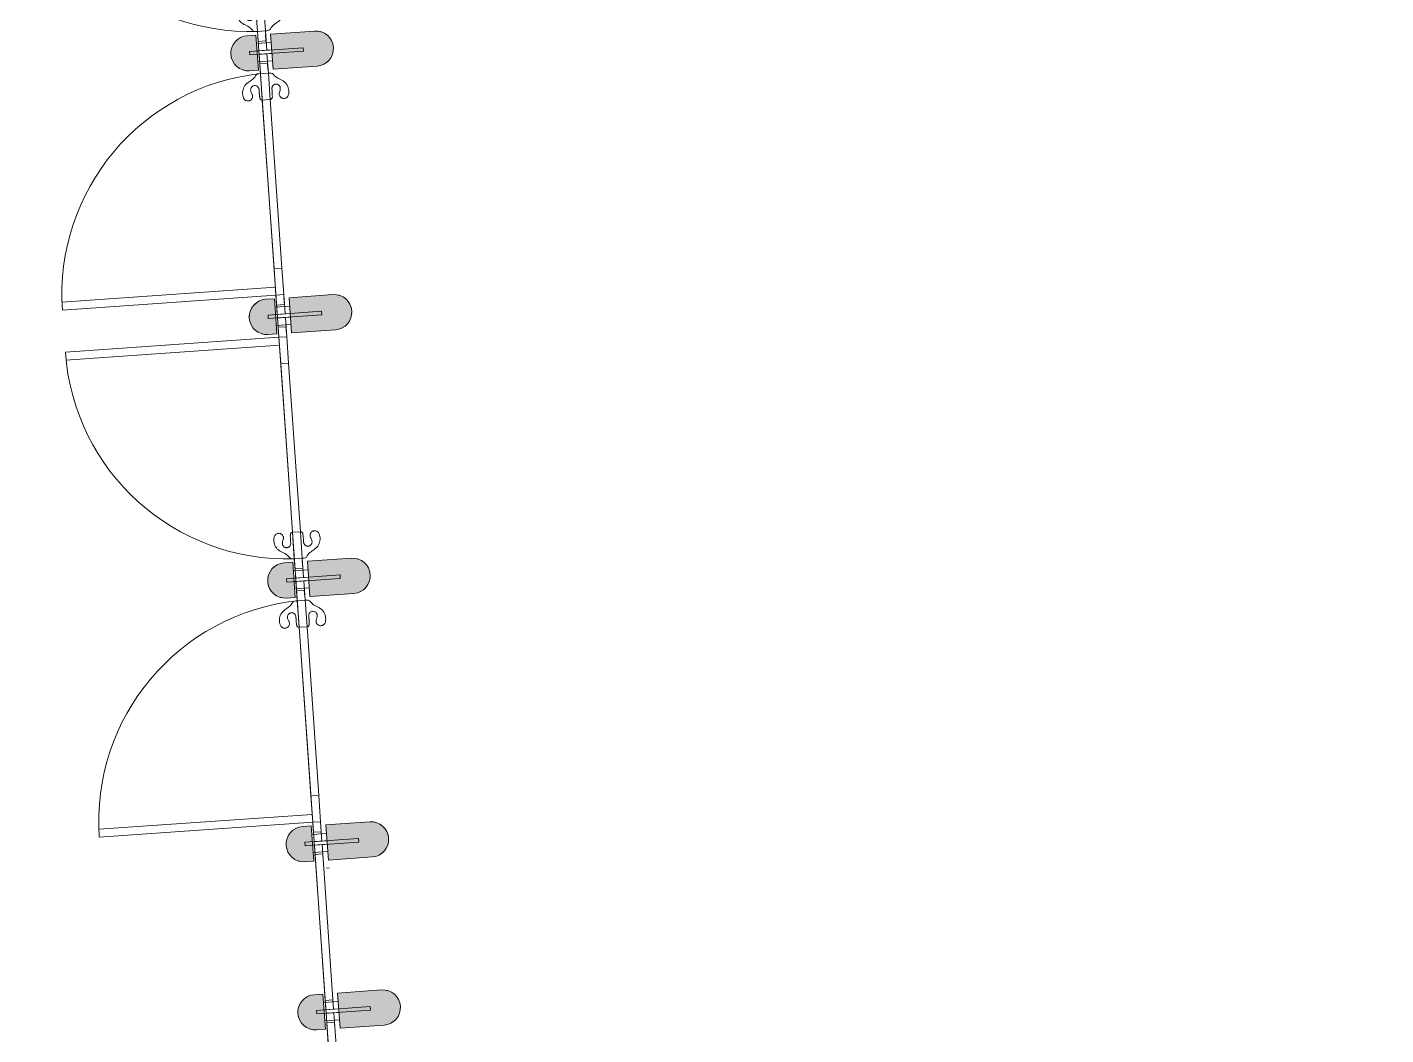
# Model space of a CAD drawing. Header units: millimetres. Extents: x 306 to 836129804, y -168137 to 818603917.
# Drawn here: x 833871125 to 833878841, y 817945627 to 817951346 of the extents above; entities that cross this region are included whole.
import ezdxf

# ---------------------------------------------------------------- set-up
doc = ezdxf.new("R2010")
doc.units = ezdxf.units.MM
doc.header["$LTSCALE"] = 3
for name, color, linetype, lineweight in [('A-214-M_CURT_WALL', 251, 'Continuous', 13), ('A-215-M_CURT_PANEL', 251, 'Continuous', 13), ('A-325-M_DOOR', 251, 'Continuous', 13), ('A-810-M_ROOMS', 251, 'Continuous', 13), ('Z-060-M_DETAIL', 253, 'Continuous', 5), ('Z-060-M_LINE_MEDIUM', 253, 'Continuous', 9)]:
    doc.layers.add(name, color=color, linetype=linetype, lineweight=lineweight)
doc.layers.add('UAJ-00XREF', color=7, linetype='Continuous')

# ---------------------------------------------------------------- blocks, each defined once
blk = doc.blocks.new('System Panel - ARC_Glazed-V2-0300')
at = {"layer": 'A-215-M_CURT_PANEL', "lineweight": 9}
for p, q in [((468.241849013508, 43.99999999999), (-468.241849013508, 43.99999999999)), ((-468.241849013508, 43.99999999999), (-468.241849013508, 0)), ((-468.241849013508, 0), (468.241849013508, 0)), ((468.241849013508, 0), (468.241849013508, 43.99999999999))]:
    blk.add_line(p, q, dxfattribs=at)
blk = doc.blocks.new('DCW_01a - L_GF _LOBBY SINGLE DOOR_CERAMIC MULLION-40864555-0300')
at = {"layer": 'A-325-M_DOOR'}
for p, q in [((585.0000000000013, 1215.415339455529), (585.0000000000013, 0)), ((630.0000000000014, 1215.415339455529), (630.0000000000014, 0)), ((-480.0000000000005, -44.95000000000009), (-480.0000000000005, 0)), ((-480.0000000000005, 0), (480.0000000000012, 0)), ((480.0000000000012, 0), (-480.0000000000019, 0)), ((-480.0000000000019, 0), (-480.0000000000019, -44.95000000000009)), ((480.0000000000012, 0), (480.0000000000012, -44.95000000000009)), ((480.0000000000012, -44.95000000000009), (480.0000000000012, 0)), ((630.0000000000014, 0), (585.0000000000013, 0)), ((-629.9692686157136, -8.662937034387142e-12), (-480.0977975837898, -8.662937034387142e-12)), ((-480.0977975837893, -44.94999999999682), (-629.9692686157136, -44.94999999999519)), ((480.0000000000012, -44.95000000000009), (-480.0000000000005, -44.95000000000009)), ((-480.0000000000019, -44.95000000000009), (480.0000000000012, -44.95000000000009))]:
    blk.add_line(p, q, dxfattribs=at)
at = {"layer": 'A-325-M_DOOR', "lineweight": 9}
for p, q in [((-630.0000000000007, 0), (-739.999999999999, 0)), ((-630.0000000000007, -44.95000000000353), (-630.0000000000007, 0)), ((629.9999999999906, 0), (480.0000000000012, 0)), ((629.9999999999906, -44.95000000000545), (629.9999999999906, 0)), ((740.0000000000008, 0), (630.0000000000008, 0)), ((630.0000000000008, 0), (630.0000000000008, -44.95000000000545)), ((-739.999999999999, -44.95000000000353), (-630.0000000000007, -44.95000000000353)), ((-630.0000000000008, -1.63614455317429e-11), (-630.0000000000008, -44.95000000000009)), ((480.0000000000012, -44.95000000000545), (629.9999999999906, -44.95000000000545)), ((630.0000000000008, -44.95000000000545), (740.0000000000008, -44.95000000000545))]:
    blk.add_line(p, q, dxfattribs=at)
at = {"layer": 'A-325-M_DOOR', "flags": 128}
for points in [[(-491.5424845803436, 101.5319285868061), (-498.6569385155814, 105.6469384895833), (-506.5827870779283, 107.7760546422944), (-514.7231455613845, 108.9382849697167), (-522.9445962968674, 109.1688877522921), (-531.1450528756149, 108.5553912437207), (-539.2362432414609, 107.0878076816343), (-547.1465912780277, 104.8387217251245), (-554.7573686964522, 101.7255746204942), (-561.8771414156288, 97.61536824092966), (-568.4700010259731, 92.70180048976084), (-574.3915146343653, 86.99646318302317), (-579.684579907811, 80.70146607221892), (-584.2824218462345, 73.88313692868621), (-588.5080370078728, 66.82367095316067), (-592.6493405167965, 59.71428711685471), (-596.9508711306535, 52.70221139079818), (-601.6882940378855, 45.97727237896092), (-606.9806875408461, 39.68197407852795), (-612.8806498899982, 33.95441498168547), (-619.3823309560398, 28.91887985621813), (-625.7955269265511, 23.80070774760935), (-629.1719913105089, 16.41552815156037), (-629.8973930352863, 8.226628973546369), (-629.9692686157136, -8.662937034387142e-12)], [(-518.3717656637532, 56.01697073975803), (-515.5456332166201, 54.7959282313363), (-512.4776517283922, 53.88317347199877), (-509.2173269710647, 53.3362242702536), (-505.830732579017, 53.2017480228227), (-502.397312555327, 53.50990006288119), (-499.00444838778, 54.26992447459697), (-495.7404372709451, 55.46800453023542), (-492.6869947313382, 57.06794812896744), (-489.9125801983325, 59.0146709622129), (-487.467657432428, 61.2398056505963), (-485.3825088448904, 63.66834191191852), (-483.6676127460727, 66.22511778025951), (-482.261113884512, 68.96368171246452), (-481.1461163303692, 71.96408391376193), (-480.3833063609775, 75.18075803850684), (-480.0236470161454, 78.55088422517096), (-480.1025161220806, 81.9972025370297), (-480.6349551460183, 85.4331408866566), (-481.6130568905377, 88.7696781086915), (-483.0061502313009, 91.92287033030433), (-484.7638311636872, 94.82074249765398), (-486.8212439265623, 97.40839088902291), (-489.10556090891, 99.65060605253124), (-491.5424845803436, 101.5319285868061)], [(-541.8148533215071, 14.22465377049037), (-544.6349916459088, 14.50264312641253), (-547.5157829562837, 15.14453772654615), (-550.3889010696948, 16.17642450464679), (-553.1766702477006, 17.60722513290688), (-555.7976138217177, 19.42517025095316), (-558.1734290430759, 21.59651819221012), (-560.2362885239778, 24.0671171538438), (-561.935129904087, 26.76678447659271), (-563.2397492840796, 29.61578597935721), (-564.1420350939975, 32.5321999885636), (-564.6543759812432, 35.43882786013773), (-564.8058902731877, 38.26857926561422), (-564.6217464780368, 41.09639510848432), (-564.0759133513086, 43.99692033626276), (-563.1400483672135, 46.90273317193651), (-561.8026541733428, 49.73649716355744), (-560.0727867596045, 52.4163896111949), (-557.9815677507141, 54.86303000114727), (-555.5808656727053, 57.00682931883745), (-552.9391280479095, 58.79442173811493), (-550.1350416271944, 60.1929710584692), (-547.2502134120625, 61.19164854577771), (-544.3622110474669, 61.8002712839887), (-541.5390552370753, 62.04571263009282)], [(-480.0977975837898, -8.662937034387142e-12), (-480.2971641918436, 2.890132062903028), (-481.0058615237813, 5.695470989414045), (-482.3743970351098, 8.239155092963157), (-484.4295992906005, 10.27123756261019), (-486.9548303094116, 11.67694343245485), (-489.7163136744322, 12.55689118085006), (-492.5661052090718, 13.07473218760837), (-495.449149376529, 13.37856007671146), (-498.340547397552, 13.59291987712768), (-501.2345143921563, 13.75976770820193), (-504.1305084814815, 13.89347998234548), (-507.0278247443548, 13.99691084426727), (-509.9258759587592, 14.07231072888428), (-512.8244303543473, 14.12480609193612), (-515.7233105972522, 14.15996384411491), (-518.6223393540757, 14.18335088539671), (-521.5213744846374, 14.19973158037358), (-524.4204047299331, 14.21088571905125), (-527.3194492498304, 14.21789942886837), (-530.2185217496932, 14.22182608869286), (-533.1176132630217, 14.2235829564822), (-536.0167089335896, 14.22405192855106), (-538.9157939051651, 14.22411490113938), (-541.8148533215071, 14.22465377049037)], [(-541.5390552370753, 62.04571263009282), (-533.8229410249413, 61.50912718653083), (-526.1005119864718, 59.49954700348886), (-518.3717656637532, 56.01697073975803)], [(-629.9692686157136, -44.94999999999519), (-629.8973930352863, -53.17662897355077), (-629.1719913105089, -61.36552815156477), (-625.7955269265511, -68.75070774761375), (-619.3823309560398, -73.86887985622253), (-612.8806498899982, -78.90441498169041), (-606.9806875408461, -84.63197407853235), (-601.688294037886, -90.92727237896585), (-596.9508711306535, -97.65221139080312), (-592.6493405167965, -104.6642871168596), (-588.5080370078728, -111.7736709531651), (-584.2824218462345, -118.8331369286906), (-579.6845799078114, -125.6514660722233), (-574.3915146343659, -131.9464631830281), (-568.4700010259737, -137.6518004897652), (-561.8771414156298, -142.565368240934), (-554.7573686964522, -146.6755746204986), (-547.1465912780283, -149.7887217251294), (-539.2362432414615, -152.0378076816392), (-531.1450528756154, -153.5053912437262), (-522.9445962968674, -154.1188877522965), (-514.7231455613851, -153.8882849697217), (-506.5827870779288, -152.7260546422993), (-498.6569385155819, -150.5969384895882), (-491.5424845803441, -146.4819285868116)], [(-541.5390552370753, -106.9957126300978), (-544.3622110474674, -106.7502712839931), (-547.2502134120631, -106.1416485457821), (-550.1350416271949, -105.1429710584741), (-552.9391280479095, -103.7444217381199), (-555.5808656727058, -101.9568293188419), (-557.9815677507147, -99.81303000115221), (-560.072786759605, -97.36638961119984), (-561.8026541733428, -94.68649716356238), (-563.1400483672135, -91.85273317194145), (-564.0759133513086, -88.94692033626715), (-564.6217464780368, -86.04639510848871), (-564.8058902731872, -83.21857926561917), (-564.6543759812432, -80.38882786014267), (-564.1420350939975, -77.48219998856855), (-563.239749284079, -74.56578597936215), (-561.935129904087, -71.71678447659711), (-560.2362885239778, -69.01711715384874), (-558.1734290430754, -66.54651819221452), (-555.7976138217177, -64.3751702509581), (-553.1766702477006, -62.55722513291182), (-550.3889010696943, -61.12642450465173), (-547.5157829562837, -60.09453772655109), (-544.6349916459088, -59.45264312641748), (-541.8148533215066, -59.17465377049585)], [(-541.8148533215066, -59.17465377049585), (-538.9157939051651, -59.17411490114378), (-536.0167089335902, -59.174051928556), (-533.1176132630211, -59.17358295648715), (-530.2185217496932, -59.17182608869781), (-527.3194492498304, -59.16789942887385), (-524.4204047299337, -59.16088571905566), (-521.5213744846368, -59.14973158037852), (-518.6223393540752, -59.13335088540111), (-515.7233105972522, -59.10996384411985), (-512.8244303543473, -59.07480609194106), (-509.9258759587592, -59.02231072888976), (-507.0278247443542, -58.94691084427221), (-504.1305084814809, -58.84347998235042), (-501.2345143921563, -58.70976770820742), (-498.340547397552, -58.54291987713317), (-495.4491493765285, -58.32856007671695), (-492.5661052090718, -58.02473218761385), (-489.7163136744322, -57.50689118085554), (-486.9548303094111, -56.62694343245979), (-484.4295992906005, -55.22123756261568), (-482.3743970351098, -53.18915509296864), (-481.0058615237813, -50.64547098941953), (-480.2971641918436, -47.84013206290851), (-480.0977975837893, -44.94999999999682)], [(-518.3717656637532, -100.9669707397635), (-526.1005119864712, -104.4495470034938), (-533.8229410249407, -106.4591271865363), (-541.5390552370753, -106.9957126300978)], [(-491.5424845803441, -146.4819285868116), (-489.10556090891, -144.6006060525362), (-486.8212439265629, -142.3583908890284), (-484.7638311636878, -139.7707424976589), (-483.0061502313014, -136.8728703303098), (-481.6130568905382, -133.719678108697), (-480.6349551460189, -130.3831408866621), (-480.1025161220811, -126.9472025370352), (-480.0236470161459, -123.5008842251759), (-480.383306360978, -120.1307580385118), (-481.1461163303698, -116.9140839137674), (-482.261113884512, -113.91368171247), (-483.6676127460727, -111.1751177802645), (-485.3825088448904, -108.6183419119235), (-487.4676574324286, -106.1898056506012), (-489.9125801983325, -103.9646709622184), (-492.6869947313382, -102.0179481289729), (-495.7404372709451, -100.4180045302409), (-499.00444838778, -99.21992447460245), (-502.397312555327, -98.45990006288667), (-505.8307325790175, -98.15174802282819), (-509.2173269710647, -98.28622427025908), (-512.4776517283927, -98.83317347200371), (-515.5456332166201, -99.74592823134178), (-518.3717656637532, -100.9669707397635)]]:
    blk.add_lwpolyline(points, dxfattribs=at)
at = {"layer": 'A-325-M_DOOR'}
blk.add_arc((629.5635660310608, -44.9499588607396), 1260.365373879521, 89.98015986040683, 177.9561567898713, dxfattribs=at)
blk = doc.blocks.new('DCW_01a - L_GF _LOBBY SINGLE DOOR_CERAMIC MULLION-40864556-0300')
at = {"layer": 'A-325-M_DOOR', "lineweight": 9}
for p, q in [((-739.999999999999, 44.95000000000353), (-630.0000000000007, 44.95000000000353)), ((-630.0000000000007, 0), (-739.999999999999, 0)), ((-630.0000000000008, 1.63614455317429e-11), (-630.0000000000008, 44.95000000000009)), ((-630.0000000000007, 44.95000000000353), (-630.0000000000007, 0)), ((480.0000000000012, 44.95000000000545), (629.9999999999906, 44.95000000000545)), ((629.9999999999906, 0), (480.0000000000012, 0)), ((629.9999999999906, 44.95000000000545), (629.9999999999906, 0)), ((630.0000000000008, 44.95000000000545), (740.0000000000008, 44.95000000000545)), ((630.0000000000008, 0), (630.0000000000008, 44.95000000000545)), ((740.0000000000008, 0), (630.0000000000008, 0))]:
    blk.add_line(p, q, dxfattribs=at)
at = {"layer": 'A-325-M_DOOR'}
for p, q in [((-629.9692686157136, 44.94999999999519), (-480.0977975837893, 44.94999999999682)), ((-480.0977975837898, 8.662937034387142e-12), (-629.9692686157136, 8.662937034387142e-12)), ((480.0000000000012, 44.95000000000009), (-480.0000000000005, 44.95000000000009)), ((-480.0000000000005, 44.95000000000009), (-480.0000000000005, 0)), ((480.0000000000012, 44.95000000000009), (-480.0000000000019, 44.95000000000009)), ((-480.0000000000019, 44.95000000000009), (-480.0000000000019, 0)), ((-480.0000000000005, 0), (480.0000000000012, 0)), ((-480.0000000000019, 0), (480.0000000000012, 0)), ((480.0000000000012, 0), (480.0000000000012, 44.95000000000009)), ((480.0000000000012, 0), (480.0000000000012, 44.95000000000009)), ((630.0000000000014, 0), (585.0000000000013, 0)), ((585.0000000000013, -1215.415339455529), (585.0000000000013, 0)), ((630.0000000000014, -1215.415339455529), (630.0000000000014, 0))]:
    blk.add_line(p, q, dxfattribs=at)
at = {"layer": 'A-325-M_DOOR', "flags": 128}
for points in [[(-491.5424845803441, 146.4819285868116), (-498.6569385155819, 150.5969384895882), (-506.5827870779288, 152.7260546422993), (-514.7231455613851, 153.8882849697217), (-522.9445962968674, 154.1188877522965), (-531.1450528756154, 153.5053912437262), (-539.2362432414615, 152.0378076816392), (-547.1465912780283, 149.7887217251294), (-554.7573686964522, 146.6755746204986), (-561.8771414156298, 142.565368240934), (-568.4700010259737, 137.6518004897652), (-574.3915146343659, 131.9464631830281), (-579.6845799078114, 125.6514660722233), (-584.2824218462345, 118.8331369286906), (-588.5080370078728, 111.7736709531651), (-592.6493405167965, 104.6642871168596), (-596.9508711306535, 97.65221139080312), (-601.688294037886, 90.92727237896585), (-606.9806875408461, 84.63197407853235), (-612.8806498899982, 78.90441498169041), (-619.3823309560398, 73.86887985622253), (-625.7955269265511, 68.75070774761375), (-629.1719913105089, 61.36552815156477), (-629.8973930352863, 53.17662897355077), (-629.9692686157136, 44.94999999999519)], [(-541.8148533215066, 59.17465377049585), (-544.6349916459088, 59.45264312641748), (-547.5157829562837, 60.09453772655109), (-550.3889010696943, 61.12642450465173), (-553.1766702477006, 62.55722513291182), (-555.7976138217177, 64.3751702509581), (-558.1734290430754, 66.54651819221452), (-560.2362885239778, 69.01711715384874), (-561.935129904087, 71.71678447659711), (-563.239749284079, 74.56578597936215), (-564.1420350939975, 77.48219998856855), (-564.6543759812432, 80.38882786014267), (-564.8058902731872, 83.21857926561917), (-564.6217464780368, 86.04639510848871), (-564.0759133513086, 88.94692033626715), (-563.1400483672135, 91.85273317194145), (-561.8026541733428, 94.68649716356238), (-560.072786759605, 97.36638961119984), (-557.9815677507147, 99.81303000115221), (-555.5808656727058, 101.9568293188419), (-552.9391280479095, 103.7444217381199), (-550.1350416271949, 105.1429710584741), (-547.2502134120631, 106.1416485457821), (-544.3622110474674, 106.7502712839931), (-541.5390552370753, 106.9957126300978)], [(-541.5390552370753, 106.9957126300978), (-533.8229410249407, 106.4591271865363), (-526.1005119864712, 104.4495470034938), (-518.3717656637532, 100.9669707397635)], [(-518.3717656637532, 100.9669707397635), (-515.5456332166201, 99.74592823134178), (-512.4776517283927, 98.83317347200371), (-509.2173269710647, 98.28622427025908), (-505.8307325790175, 98.15174802282819), (-502.397312555327, 98.45990006288667), (-499.00444838778, 99.21992447460245), (-495.7404372709451, 100.4180045302409), (-492.6869947313382, 102.0179481289729), (-489.9125801983325, 103.9646709622184), (-487.4676574324286, 106.1898056506012), (-485.3825088448904, 108.6183419119235), (-483.6676127460727, 111.1751177802645), (-482.261113884512, 113.91368171247), (-481.1461163303698, 116.9140839137674), (-480.383306360978, 120.1307580385118), (-480.0236470161459, 123.5008842251759), (-480.1025161220811, 126.9472025370352), (-480.6349551460189, 130.3831408866621), (-481.6130568905382, 133.719678108697), (-483.0061502313014, 136.8728703303098), (-484.7638311636878, 139.7707424976589), (-486.8212439265629, 142.3583908890284), (-489.10556090891, 144.6006060525362), (-491.5424845803441, 146.4819285868116)], [(-629.9692686157136, 8.662937034387142e-12), (-629.8973930352863, -8.226628973546369), (-629.1719913105089, -16.41552815156037), (-625.7955269265511, -23.80070774760935), (-619.3823309560398, -28.91887985621813), (-612.8806498899982, -33.95441498168547), (-606.9806875408461, -39.68197407852795), (-601.6882940378855, -45.97727237896092), (-596.9508711306535, -52.70221139079818), (-592.6493405167965, -59.71428711685471), (-588.5080370078728, -66.82367095316067), (-584.2824218462345, -73.88313692868621), (-579.684579907811, -80.70146607221892), (-574.3915146343653, -86.99646318302317), (-568.4700010259731, -92.70180048976084), (-561.8771414156288, -97.61536824092966), (-554.7573686964522, -101.7255746204942), (-547.1465912780277, -104.8387217251245), (-539.2362432414609, -107.0878076816343), (-531.1450528756149, -108.5553912437207), (-522.9445962968674, -109.1688877522921), (-514.7231455613845, -108.9382849697167), (-506.5827870779283, -107.7760546422944), (-498.6569385155814, -105.6469384895833), (-491.5424845803436, -101.5319285868061)], [(-480.0977975837893, 44.94999999999682), (-480.2971641918436, 47.84013206290851), (-481.0058615237813, 50.64547098941953), (-482.3743970351098, 53.18915509296864), (-484.4295992906005, 55.22123756261568), (-486.9548303094111, 56.62694343245979), (-489.7163136744322, 57.50689118085554), (-492.5661052090718, 58.02473218761385), (-495.4491493765285, 58.32856007671695), (-498.340547397552, 58.54291987713317), (-501.2345143921563, 58.70976770820742), (-504.1305084814809, 58.84347998235042), (-507.0278247443542, 58.94691084427221), (-509.9258759587592, 59.02231072888976), (-512.8244303543473, 59.07480609194106), (-515.7233105972522, 59.10996384411985), (-518.6223393540752, 59.13335088540111), (-521.5213744846368, 59.14973158037852), (-524.4204047299337, 59.16088571905566), (-527.3194492498304, 59.16789942887385), (-530.2185217496932, 59.17182608869781), (-533.1176132630211, 59.17358295648715), (-536.0167089335902, 59.174051928556), (-538.9157939051651, 59.17411490114378), (-541.8148533215066, 59.17465377049585)], [(-541.8148533215071, -14.22465377049037), (-538.9157939051651, -14.22411490113938), (-536.0167089335896, -14.22405192855106), (-533.1176132630217, -14.2235829564822), (-530.2185217496932, -14.22182608869286), (-527.3194492498304, -14.21789942886837), (-524.4204047299331, -14.21088571905125), (-521.5213744846374, -14.19973158037358), (-518.6223393540757, -14.18335088539671), (-515.7233105972522, -14.15996384411491), (-512.8244303543473, -14.12480609193612), (-509.9258759587592, -14.07231072888428), (-507.0278247443548, -13.99691084426727), (-504.1305084814815, -13.89347998234548), (-501.2345143921563, -13.75976770820193), (-498.340547397552, -13.59291987712768), (-495.449149376529, -13.37856007671146), (-492.5661052090718, -13.07473218760837), (-489.7163136744322, -12.55689118085006), (-486.9548303094116, -11.67694343245485), (-484.4295992906005, -10.27123756261019), (-482.3743970351098, -8.239155092963157), (-481.0058615237813, -5.695470989414045), (-480.2971641918436, -2.890132062903028), (-480.0977975837898, 8.662937034387142e-12)], [(-541.5390552370753, -62.04571263009282), (-544.3622110474669, -61.8002712839887), (-547.2502134120625, -61.19164854577771), (-550.1350416271944, -60.1929710584692), (-552.9391280479095, -58.79442173811493), (-555.5808656727053, -57.00682931883745), (-557.9815677507141, -54.86303000114727), (-560.0727867596045, -52.4163896111949), (-561.8026541733428, -49.73649716355744), (-563.1400483672135, -46.90273317193651), (-564.0759133513086, -43.99692033626276), (-564.6217464780368, -41.09639510848432), (-564.8058902731877, -38.26857926561422), (-564.6543759812432, -35.43882786013773), (-564.1420350939975, -32.5321999885636), (-563.2397492840796, -29.61578597935721), (-561.935129904087, -26.76678447659271), (-560.2362885239778, -24.0671171538438), (-558.1734290430759, -21.59651819221012), (-555.7976138217177, -19.42517025095316), (-553.1766702477006, -17.60722513290688), (-550.3889010696948, -16.17642450464679), (-547.5157829562837, -15.14453772654615), (-544.6349916459088, -14.50264312641253), (-541.8148533215071, -14.22465377049037)], [(-518.3717656637532, -56.01697073975803), (-526.1005119864718, -59.49954700348886), (-533.8229410249413, -61.50912718653083), (-541.5390552370753, -62.04571263009282)], [(-491.5424845803436, -101.5319285868061), (-489.10556090891, -99.65060605253124), (-486.8212439265623, -97.40839088902291), (-484.7638311636872, -94.82074249765398), (-483.0061502313009, -91.92287033030433), (-481.6130568905377, -88.7696781086915), (-480.6349551460183, -85.4331408866566), (-480.1025161220806, -81.9972025370297), (-480.0236470161454, -78.55088422517096), (-480.3833063609775, -75.18075803850684), (-481.1461163303692, -71.96408391376193), (-482.261113884512, -68.96368171246452), (-483.6676127460727, -66.22511778025951), (-485.3825088448904, -63.66834191191852), (-487.467657432428, -61.2398056505963), (-489.9125801983325, -59.0146709622129), (-492.6869947313382, -57.06794812896744), (-495.7404372709451, -55.46800453023542), (-499.00444838778, -54.26992447459697), (-502.397312555327, -53.50990006288119), (-505.830732579017, -53.2017480228227), (-509.2173269710647, -53.3362242702536), (-512.4776517283922, -53.88317347199877), (-515.5456332166201, -54.7959282313363), (-518.3717656637532, -56.01697073975803)]]:
    blk.add_lwpolyline(points, dxfattribs=at)
at = {"layer": 'A-325-M_DOOR'}
blk.add_arc((629.5635660310608, 44.9499588607396), 1260.365373879521, 182.0438432101284, 270.0198401395928, dxfattribs=at)
blk = doc.blocks.new('Circular Mullion - ARC_CW_CERAMIC MULLION-30650210-0300')
at = {"layer": 'Z-060-M_LINE_MEDIUM', "lineweight": 18}
h = blk.add_hatch(color=256, dxfattribs=at)
h.paths.add_polyline_path([(6.930349627509713e-11, 160.0001288222728), (27.62534705140006, 155.8705539054722), (50.00000000007526, 146.6026692006838), (76.053818580374, 123.7474907206025), (86.60254037847494, 110.0001288223014), (96.5925826289706, 85.88203333250486), (100.0000000000812, 46.22018912939889), (100.0000000000812, 10.0001288222029), (-99.99999999994262, 10.0001288222029), (-99.99999999994262, 60.00012882226083), (-93.26508591872884, 93.91532101883732), (-86.60254037842297, 110.0001288221975), (-70.71067811858798, 130.7108069409181), (-49.99999999993666, 146.6026692007185), (-17.30802505658817, 157.7214840952532), (-9.999999999963075, 158.6836038463923)], flags=0)
h.paths.add_polyline_path([(-17.42937404491909, -73.49987121654476), (100.0000000000812, -73.49987121654476), (100.0000000000812, -323.4998116814927), (93.20229713902005, -357.566589401928), (86.6025403785096, -373.4998116814987), (70.71067811872659, -394.2104898001673), (44.63327725535096, -412.3253214062901), (20.66588698905725, -420.7790960445724), (6.930349627509713e-11, -423.4998116814873), (-25.88190451003611, -420.092394310446), (-50.00000000000596, -410.102352059933), (-75.64606173225421, -387.7785726501263), (-86.60254037837099, -373.4998116814987), (-96.592582628832, -349.381716191754), (-99.9999999999253, -323.4998116814927), (-99.99999999994262, -73.49987121654476), (-45.51229512630749, -73.49987121654476)], flags=0)
at = {"layer": 'Z-060-M_DETAIL', "lineweight": 18}
for p, q in [((-99.9999999999991, 60.00012882228518), (-99.999999999999, 10.00012882222638)), ((-99.999999999999, 10.00012882222638), (100.0000000000011, 10.00012882222702)), ((100.0000000000011, 10.00012882222702), (100.000000000001, 60.00012882228619)), ((100.0000000000007, -73.49987121653935), (-99.99999999999937, -73.49987121653999)), ((-99.99999999999937, -73.49987121653999), (-99.99999999999898, -323.4998116814805)), ((100.0000000000011, -323.4998116814814), (100.0000000000007, -73.49987121653935))]:
    blk.add_line(p, q, dxfattribs=at)
for centre, start, end in [((9.644285370313811e-13, 60.00012882228535), 4.389165460419653e-13, 180), ((1.049027531507818e-12, -323.499811681481), 180, 359.9999999999993)]:
    blk.add_arc(centre, 100.0000000000001, start, end, dxfattribs=at)
at = {"layer": 'Z-060-M_LINE_MEDIUM'}
for p, q in [((-62.9999999999993, 0.0001288222264391472), (-99.99999999999898, 0.0001288222263751799)), ((-62.99999999999923, -43.99999997875487), (-62.9999999999993, 0.0001288222264380412)), ((-51.70955868577837, 10.00012882222653), (-51.70955868577823, -73.49987121653984)), ((-9.99999999999969, 52.50012878340168), (-9.99999999999969, -252.4999025251603)), ((10.00000000000098, 52.5001287834017), (-9.99999999999969, 52.50012878340168)), ((10.00000000000098, -252.4999025251603), (10.00000000000098, 52.50012878340168)), ((51.70955868577257, 10.00012882222687), (51.70955868577271, -73.4998712165395)), ((62.9999999999993, 0.0001288222264391472), (100.0000000000011, 0.0001288222263751799)), ((62.99999999999923, -43.99999997875487), (62.9999999999993, 0.0001288222264380412)), ((-62.99999999999923, -43.99999997875487), (-99.9999999999989, -43.99999997875493)), ((62.99999999999923, -43.99999997875487), (100.0000000000012, -43.99999997875493)), ((-9.99999999999969, -252.4999025251603), (10.00000000000098, -252.4999025251603))]:
    blk.add_line(p, q, dxfattribs=at)
blk = doc.blocks.new('Circular Mullion - CERAMIC_MULLIONS-V20-0300')
at = {"layer": 'Z-060-M_DETAIL'}
h = blk.add_hatch(dxfattribs=at)
h.set_pattern_fill('FP_9', color=256, style=0, pattern_type=2)
h.set_pattern_definition([(220, (27020.627, 70533.024), (-1413.18778151399, 378.6626304622204), [152.4, -1676.4]), (275, (27020.627, 70533.024), (1456.274698972632, 543.0722569291949), [121.92, -1341.12]), (169.549, (27031.253, 70411.568), (-889.3416091385084, 1597.992801986582), [129.52, -1424.721]), (223.816, (26614.227, 70533.024), (-2152.883750045124, 425.6574655514011), [228.6, -2514.6]), (173.364, (26642.255, 70352.304), (-1490.540877103034, 2302.918557885823), [194.28, -2137.081]), (278.816, (26614.227, 70533.024), (2461.697406629908, -1210.451568225919), [182.88, -2011.68]), (249, (26715.827, 70329.82400000001), (-1419.581169676606, -353.9412327330601), [152.4, -1676.4]), (304, (26715.827, 70329.82400000001), (1010.399896081791, 1180.997682094214), [121.92, -1341.12]), (198.549, (26784.004, 70228.74799999999), (-1552.557981219097, 966.4746286886602), [129.52, -1424.721]), (232.5, (27020.627, 70533.024), (151.2081813368843, -659.786354912552), [67.056, -1257.808, 67.056, -2640.584]), (232.5, (27020.627, 70533.024), (151.2081813368843, -659.786354912552), [-1391.92, -1294.384, 67.056, -1279.144]), (262.4999999999999, (27020.627, 70533.024), (635.7819773261056, -723.7721718464364), [67.056, -709.168, 67.056, -1740.408]), (262.4999999999999, (27020.627, 70533.024), (635.7819773261056, -723.7721718464364), [-843.28, -1227.328, 67.056, -446.024]), (302.5, (27020.627, 70986.16), (963.7278726196303, -499.9628506809697), [67.056, -440.944, 67.056, -3621.024]), (302.5, (27020.627, 70986.16), (963.7278726196303, -499.9628506809697), [-575.056, -1517.904, 67.056, -2036.064]), (312.5, (27020.627, 71189.36), (1198.25389816382, 99.35691249334411), [67.056, -593.344, 67.056, -985.52, -1493.52]), (312.5, (27020.627, 71189.36), (1198.25389816382, 99.35691249334411), [-1712.976, 67.056, -1426.464])])
h.paths.add_polyline_path([(9.999999999997726, -44.9500000000894), (9.999999999997726, -73.49987121661407), (-10.00000000010168, -73.49987121661407), (-10.00000000010168, 10.00012882215092), (9.999999999928423, 10.00012882215092), (9.999999999997726, -44.00000000007662)], flags=0)
at = {"layer": 'A-214-M_CURT_WALL', "lineweight": 9}
for p, q in [((-10.00000000003238, -73.49987121651012), (-10.00000000003238, 10.00012882222352)), ((10.00000000003238, 10.00012882224046), (10.00000000003238, -73.49987121651012))]:
    blk.add_line(p, q, dxfattribs=at)
for centre, radius, start, end in [((8.375300453167258e-13, 60.00012882228506), 99.99999999999997, 96.64542375784406, 102.0230125873648), ((8.375300453167258e-13, 60.00012882228506), 100, 77.97698741265683, 83.3545762421568), ((8.375300453167258e-13, 60.00012882228506), 99.99999999999996, 156.6454237577929, 162.0230125873976), ((8.375300453167258e-13, 60.00012882228506), 99.99999999999993, 137.97698741262, 143.3545762421963), ((8.375300453167258e-13, 60.00012882228506), 100.0000000000001, 36.64542375787214, 42.02301258732992), ((8.375300453167258e-13, 60.00012882228506), 100.0000000000001, 17.97698741269244, 23.35457624220794), ((1.049027531507818e-12, -323.4998116814817), 100.0000000000001, 197.9769874127102, 203.35457624216), ((1.049027531507818e-12, -323.4998116814817), 100.0000000000001, 216.6454237578843, 222.023012587278), ((1.049027531507818e-12, -323.4998116814817), 99.99999999999996, 317.9769874127211, 323.3545762419796), ((1.049027531507818e-12, -323.4998116814817), 99.99999999999999, 336.6454237579292, 342.0230125872888), ((1.049027531507818e-12, -323.4998116814817), 100.0000000000001, 257.9769874127389, 263.3545762419608), ((1.049027531507818e-12, -323.4998116814817), 100, 276.6454237580382, 282.0230125872394)]:
    blk.add_arc(centre, radius, start, end, dxfattribs=at)
blk = doc.blocks.new('Circular Mullion - CERAMIC_MULLIONS-V21-0300')
at = {"layer": 'A-214-M_CURT_WALL', "lineweight": 9}
for p, q in [((-10.00000000003238, -73.49987121651012), (-10.00000000003238, 10.00012882222352)), ((10.00000000003238, 10.00012882224046), (10.00000000003238, -73.49987121651012))]:
    blk.add_line(p, q, dxfattribs=at)
for centre, radius, start, end in [((8.375300453167258e-13, 60.00012882228506), 99.99999999999999, 96.64542375784404, 102.0230125874271), ((8.375300453167258e-13, 60.00012882228506), 100, 77.97698741265683, 83.3545762421568), ((8.375300453167258e-13, 60.00012882228506), 99.99999999999996, 156.6454237579506, 162.0230125873084), ((8.375300453167258e-13, 60.00012882228506), 99.99999999999991, 137.9769874126455, 143.3545762420611), ((8.375300453167258e-13, 60.00012882228506), 100.0000000000001, 36.64542375787214, 42.02301258732992), ((8.375300453167258e-13, 60.00012882228506), 100.0000000000001, 17.97698741269244, 23.35457624217413), ((1.049027531507818e-12, -323.4998116814817), 100.0000000000001, 197.9769874126409, 203.354576242036), ((1.049027531507818e-12, -323.4998116814817), 100.0000000000001, 216.6454237580195, 222.023012587278), ((1.049027531507818e-12, -323.4998116814817), 99.99999999999996, 317.9769874127721, 323.3545762421148), ((1.049027531507818e-12, -323.4998116814817), 99.99999999999999, 336.6454237578391, 342.0230125873483), ((1.049027531507818e-12, -323.4998116814817), 100.0000000000001, 257.9769874127597, 263.3545762419608), ((1.049027531507818e-12, -323.4998116814817), 100, 276.6454237580382, 282.0230125872394)]:
    blk.add_arc(centre, radius, start, end, dxfattribs=at)
blk = doc.blocks.new('Circular Mullion - CERAMIC_MULLIONS-V22-0300')
at = {"layer": 'A-214-M_CURT_WALL', "lineweight": 9}
for p, q in [((-10.00000000003238, -73.49987121651012), (-10.00000000003238, 10.00012882222352)), ((10.00000000003238, 10.00012882224046), (10.00000000003238, -73.49987121651012))]:
    blk.add_line(p, q, dxfattribs=at)
for centre, radius, start, end in [((8.375300453167258e-13, 60.00012882228506), 99.99999999999997, 96.64542375784406, 102.0230125873648), ((8.375300453167258e-13, 60.00012882228506), 100, 77.97698741265683, 83.3545762421568), ((8.375300453167258e-13, 60.00012882228506), 99.99999999999996, 156.6454237577929, 162.0230125873084), ((8.375300453167258e-13, 60.00012882228506), 99.99999999999994, 137.9769874126455, 143.35457624214), ((8.375300453167258e-13, 60.00012882228506), 100.0000000000001, 36.64542375787214, 42.02301258732992), ((8.375300453167258e-13, 60.00012882228506), 100.0000000000001, 17.97698741269244, 23.35457624214036), ((1.049027531507818e-12, -323.4998116814817), 100.0000000000001, 197.9769874127102, 203.3545762421149), ((1.049027531507818e-12, -323.4998116814817), 100.0000000000001, 216.645423757952, 222.023012587278), ((1.049027531507818e-12, -323.4998116814817), 99.99999999999996, 317.9769874126447, 323.3545762421148), ((1.049027531507818e-12, -323.4998116814817), 99.99999999999999, 336.6454237577715, 342.0230125872888), ((1.049027531507818e-12, -323.4998116814817), 100.0000000000001, 257.9769874127389, 263.3545762419608), ((1.049027531507818e-12, -323.4998116814817), 100, 276.6454237580382, 282.0230125872394)]:
    blk.add_arc(centre, radius, start, end, dxfattribs=at)
blk = doc.blocks.new('Circular Mullion - CERAMIC_MULLIONS-V23-0300')
at = {"layer": 'Z-060-M_DETAIL'}
h = blk.add_hatch(dxfattribs=at)
h.set_pattern_fill('FP_10', color=256, style=0, pattern_type=2)
h.set_pattern_definition([(220, (22520.627, 70533.024), (-1413.18778151399, 378.6626304622204), [152.4, -1676.4]), (275, (22520.627, 70533.024), (1456.274698972632, 543.0722569291949), [121.92, -1341.12]), (169.549, (22531.253, 70411.568), (-889.3416091385084, 1597.992801986582), [129.52, -1424.721]), (223.816, (22114.227, 70533.024), (-2152.883750045124, 425.6574655514011), [228.6, -2514.6]), (173.364, (22142.255, 70352.304), (-1490.540877103034, 2302.918557885823), [194.28, -2137.081]), (278.816, (22114.227, 70533.024), (2461.697406629908, -1210.451568225919), [182.88, -2011.68]), (249, (22215.827, 70329.82400000001), (-1419.581169676606, -353.9412327330601), [152.4, -1676.4]), (304, (22215.827, 70329.82400000001), (1010.399896081791, 1180.997682094214), [121.92, -1341.12]), (198.549, (22284.004, 70228.74799999999), (-1552.557981219097, 966.4746286886602), [129.52, -1424.721]), (232.5, (22520.627, 70533.024), (151.2081813368843, -659.786354912552), [67.056, -1257.808, 67.056, -2640.584]), (232.5, (22520.627, 70533.024), (151.2081813368843, -659.786354912552), [-1391.92, -1294.384, 67.056, -1279.144]), (262.4999999999999, (22520.627, 70533.024), (635.7819773261056, -723.7721718464364), [67.056, -709.168, 67.056, -1740.408]), (262.4999999999999, (22520.627, 70533.024), (635.7819773261056, -723.7721718464364), [-843.28, -1227.328, 67.056, -446.024]), (302.5, (22520.627, 70986.16), (963.7278726196303, -499.9628506809697), [67.056, -440.944, 67.056, -3621.024]), (302.5, (22520.627, 70986.16), (963.7278726196303, -499.9628506809697), [-575.056, -1517.904, 67.056, -2036.064]), (312.5, (22520.627, 71189.36), (1198.25389816382, 99.35691249334411), [67.056, -593.344, 67.056, -985.52, -1493.52]), (312.5, (22520.627, 71189.36), (1198.25389816382, 99.35691249334411), [-1712.976, 67.056, -1426.464])])
h.paths.add_polyline_path([(9.999999999997726, -44.00000000009396), (9.999999999997726, -73.49987121663139), (-10.00000000010168, -73.49987121663139), (-10.00000000003238, 10.00012882213359), (9.999999999997726, 10.00012882213359), (9.999999999997726, -3.053092047392329)], flags=0)
at = {"layer": 'A-214-M_CURT_WALL', "lineweight": 9}
for p, q in [((-10.00000000003238, -73.49987121651012), (-10.00000000003238, 10.00012882222352)), ((10.00000000003238, 10.00012882224046), (10.00000000003238, -73.49987121651012))]:
    blk.add_line(p, q, dxfattribs=at)
for centre, radius, start, end in [((8.375300453167258e-13, 60.00012882228506), 99.99999999999999, 96.64542375784404, 102.0230125874271), ((8.375300453167258e-13, 60.00012882228506), 100, 77.97698741261533, 83.3545762421568), ((8.375300453167258e-13, 60.00012882228506), 99.99999999999996, 156.6454237577929, 162.0230125873084), ((8.375300453167258e-13, 60.00012882228506), 99.99999999999994, 137.9769874126455, 143.35457624214), ((8.375300453167258e-13, 60.00012882228506), 100.0000000000001, 36.64542375800735, 42.02301258732992), ((8.375300453167258e-13, 60.00012882228506), 100.0000000000001, 17.97698741269244, 23.35457624205022), ((1.049027531507818e-12, -323.4998116814817), 100.0000000000001, 197.9769874127102, 203.35457624216), ((1.049027531507818e-12, -323.4998116814817), 100.0000000000001, 216.6454237578843, 222.023012587278), ((1.049027531507818e-12, -323.4998116814817), 99.99999999999996, 317.9769874127211, 323.3545762419796), ((1.049027531507818e-12, -323.4998116814817), 99.99999999999999, 336.6454237579293, 342.023012587269), ((1.049027531507818e-12, -323.4998116814817), 100.0000000000001, 257.9769874127389, 263.3545762419608), ((1.049027531507818e-12, -323.4998116814817), 100, 276.6454237580382, 282.0230125872394)]:
    blk.add_arc(centre, radius, start, end, dxfattribs=at)
blk = doc.blocks.new('System Panel - ARC_Glazed-39974075-0300')
at = {"layer": 'A-215-M_CURT_PANEL', "lineweight": 9}
for p, q in [((478.7499999999735, 43.99999999999), (-468.7500000000104, 43.99999999999)), ((-468.7500000000104, 43.99999999999), (-468.7500000000104, 0)), ((-468.7500000000104, 0), (478.7499999999735, 0)), ((478.7499999999735, 0), (478.7499999999735, 43.99999999999))]:
    blk.add_line(p, q, dxfattribs=at)
blk = doc.blocks.new('Circular Mullion - CERAMIC_MULLIONS-V243-0300')
at = {"layer": 'A-214-M_CURT_WALL', "lineweight": 9}
for p, q in [((-10.00000000003238, -73.49987121651012), (-10.00000000003238, 10.00012882222352)), ((10.00000000003238, 10.00012882224046), (10.00000000003238, -73.49987121651012))]:
    blk.add_line(p, q, dxfattribs=at)
for centre, radius, start, end in [((8.375300453167258e-13, 60.00012882228506), 99.99999999999997, 96.64542375784406, 102.0230125873648), ((8.375300453167258e-13, 60.00012882228506), 100, 77.97698741265683, 83.3545762421568), ((8.375300453167258e-13, 60.00012882228506), 99.99999999999994, 156.6454237577929, 162.0230125873283), ((8.375300453167258e-13, 60.00012882228506), 99.99999999999994, 137.9769874126455, 143.35457624214), ((8.375300453167258e-13, 60.00012882228506), 100.0000000000001, 36.64542375787214, 42.02301258732992), ((8.375300453167258e-13, 60.00012882228506), 100.0000000000001, 17.97698741268257, 23.35457624217413), ((1.049027531507818e-12, -323.4998116814817), 100.0000000000001, 197.9769874127102, 203.3545762421149), ((1.049027531507818e-12, -323.4998116814817), 100.0000000000001, 216.6454237579519, 222.0230125873035), ((1.049027531507818e-12, -323.4998116814817), 99.99999999999996, 317.9769874126447, 323.3545762421148), ((1.049027531507818e-12, -323.4998116814817), 99.99999999999999, 336.6454237578391, 342.0230125872888), ((1.049027531507818e-12, -323.4998116814817), 100.0000000000001, 257.9769874127389, 263.3545762419608), ((1.049027531507818e-12, -323.4998116814817), 100, 276.6454237580382, 282.0230125872186)]:
    blk.add_arc(centre, radius, start, end, dxfattribs=at)
blk = doc.blocks.new('3A35X-MAGP-P-MP-00')
at = {"layer": 'A-810-M_ROOMS', "flags": 128}
blk.add_lwpolyline([(834451955.1373312, 817954621.3260677), (834452641.481486, 817944803.4596659), (834453111.0608443, 817944836.2868642), (834453411.9549282, 817944857.3216683), (834453979.2011948, 817936743.1008004), (834458867.271831, 817937084.8144245), (834458786.4444218, 817938241.0167472), (834458998.9354241, 817938255.8714979), (834459978.5350498, 817938324.3530242), (834459718.762973, 817942040.2840595), (834459544.1890316, 817942028.0800022), (834459148.3437428, 817947690.4814874), (834459322.9176842, 817947702.6855447), (834459163.304022, 817949985.8923028), (834458740.6949518, 817956031.138499)], dxfattribs=at)
at = {"layer": 'A-214-M_CURT_WALL', "lineweight": 18, "extrusion": (0, 0, -1), "rotation": 266.0010914742286}
for p in [(-834452194.1537039, 817951202.2967097), (-834452298.7599094, 817949705.9486413), (-834452403.3661149, 817948209.6005728), (-834452507.9723203, 817946713.2525045), (-834452574.6831845, 817945758.9814631)]:
    blk.add_blockref('Circular Mullion - ARC_CW_CERAMIC MULLION-30650210-0300', p, dxfattribs=at)
at = {"layer": 'A-215-M_CURT_PANEL', "rotation": 273.9989085257712}
for name, p in [('System Panel - ARC_Glazed-V2-0300', (834452541.3277524, 817946236.1169838)), ('System Panel - ARC_Glazed-39974075-0300', (834452608.0665115, 817945281.4469161))]:
    blk.add_blockref(name, p, dxfattribs=at)
at = {"layer": 'A-325-M_DOOR'}
for name, p, rotation in [('DCW_01a - L_GF _LOBBY SINGLE DOOR_CERAMIC MULLION-40864555-0300', (834452141.8506012, 817951950.4707439), 93.99890852577133), ('DCW_01a - L_GF _LOBBY SINGLE DOOR_CERAMIC MULLION-40864556-0300', (834452246.4568067, 817950454.1226754), 273.9989085257712), ('DCW_01a - L_GF _LOBBY SINGLE DOOR_CERAMIC MULLION-40864555-0300', (834452351.0630121, 817948957.7746071), 93.99890852577133), ('DCW_01a - L_GF _LOBBY SINGLE DOOR_CERAMIC MULLION-40864556-0300', (834452455.6692176, 817947461.4265387), 273.9989085257712)]:
    blk.add_blockref(name, p, dxfattribs=dict(at, rotation=rotation))
at = {"layer": 'Z-060-M_DETAIL', "extrusion": (0, 0, -1), "rotation": 266.0010914742286}
for name, p in [('Circular Mullion - CERAMIC_MULLIONS-V20-0300', (-834452194.1537039, 817951202.2967097)), ('Circular Mullion - CERAMIC_MULLIONS-V21-0300', (-834452298.7599094, 817949705.9486413)), ('Circular Mullion - CERAMIC_MULLIONS-V22-0300', (-834452403.3661149, 817948209.6005728)), ('Circular Mullion - CERAMIC_MULLIONS-V23-0300', (-834452507.9723203, 817946713.2525045)), ('Circular Mullion - CERAMIC_MULLIONS-V243-0300', (-834452574.6831845, 817945758.9814631))]:
    blk.add_blockref(name, p, dxfattribs=at)

msp = doc.modelspace()

# ---------------------------------------------------------------- block references
at = {"layer": 'UAJ-00XREF', "ltscale": 0.5}
msp.add_blockref('3A35X-MAGP-P-MP-00', (-579752.5553781986, 0), dxfattribs=at)

doc.saveas('drawing.dxf')
